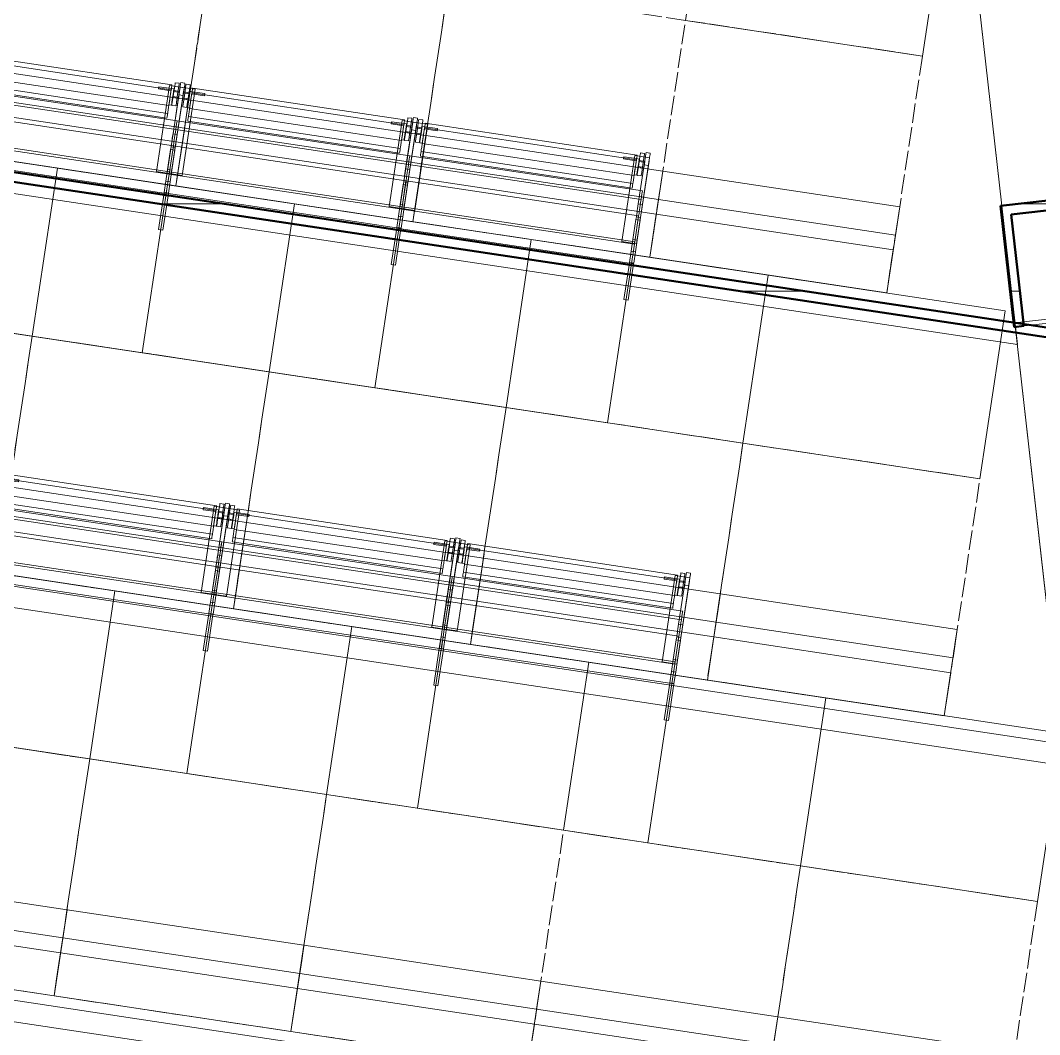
# Model space of a CAD drawing. Header units: millimetres. Extents: x -99530 to 90294, y -97212 to 56397.
# Drawn here: x -27655 to -25315, y -63107 to -60778 of the extents above; entities that cross this region are included whole.
import ezdxf
from ezdxf.enums import TextEntityAlignment as Align

# ---------------------------------------------------------------- set-up
doc = ezdxf.new("R2010")
doc.units = ezdxf.units.MM
doc.header["$MEASUREMENT"] = 0
doc.linetypes.add('Double Dashed', pattern=[1093.611073, 529.166651, -211.666656, 141.111112, -211.666656])
doc.linetypes.add('Hidden Line', pattern=[55, 45, -10])
for name, color, linetype in [('A-20-M_Floor_Slab', 7, 'Continuous'), ('A-25-M_Wall_Ext', 7, 'Continuous'), ('New_A-05-M_Gross_Int_Pooled_Spaces', 7, 'Continuous'), ('New_A-15-MG_Structural_Grid_Phase_2', 7, 'Continuous'), ('New_A-20-M_Floor_Slab', 7, 'Continuous'), ('New_A-25-M_Wall_Ext', 7, 'Continuous'), ('New_A-25-M_Wall_Int', 7, 'Continuous'), ('New_A-35-M_FFE_Fixed', 7, 'Continuous')]:
    doc.layers.add(name, color=color, linetype=linetype)
for name, color, linetype, lineweight, true_color in [('A-20-M_Floor_Slab_Pen_No__107', 7, 'Continuous', 15, 0xa6a6a6), ('A-20-M_Floor_Slab_Pen_No__27', 7, 'Continuous', 50, 0x2a2a2a), ('New_A-05-M_Gross_Int_Pooled_Spaces_Pen_No__74', 7, 'Continuous', 20, 0x606060), ('New_A-15-MG_Structural_Grid_Phase_2_Pen_No__222', 7, 'Continuous', 13, 0x65af33), ('New_A-20-M_Floor_Slab_Pen_No__107', 7, 'Continuous', 15, 0xa6a6a6), ('New_A-20-M_Floor_Slab_Pen_No__27', 7, 'Continuous', 50, 0x2a2a2a), ('New_A-25-M_Wall_Int_Pen_No__107', 7, 'Continuous', 15, 0xa6a6a6)]:
    doc.layers.add(name, color=color, linetype=linetype, lineweight=lineweight, true_color=true_color)
for name, color, linetype, lineweight in [('A-25-M_Wall_Ext_Pen_No__87', 8, 'Continuous', 20), ('New_A-20-M_Floor_Slab_Pen_No__89', 8, 'Continuous', 20), ('New_A-25-M_Wall_Ext_Pen_No__87', 8, 'Continuous', 20), ('New_A-25-M_Wall_Int_Pen_No__1', 7, 'Continuous', 13), ('New_A-35-M_FFE_Fixed_Pen_No__1', 7, 'Continuous', 13), ('New_A-95-P_Drawing_Pen_No__1', 7, 'Continuous', 13), ('New_A-95-P_Drawing_Pen_No__101', 252, 'Continuous', 15), ('New_ArchiCAD Zone Stamps_Pen_No__6', 7, 'Continuous', 35)]:
    doc.layers.add(name, color=color, linetype=linetype, lineweight=lineweight)
doc.styles.add('GENERATED_STYLE_1', font='')
doc.styles.add('GENERATED_STYLE_3', font='')
doc.styles.add('GENERATED_STYLE_4', font='')
doc.styles.get('GENERATED_STYLE_1').set_extended_font_data('Arial', bold=True)
doc.styles.get('GENERATED_STYLE_3').set_extended_font_data('Arial')
doc.styles.get('GENERATED_STYLE_4').set_extended_font_data('Swis721 BT')
pattern_1 = [(0, (0, 0), (0, 200), [])]

# ---------------------------------------------------------------- blocks, each defined once
blk = doc.blocks.new('Slab_13_1', base_point=(-23891.3, -60326.2))
at = {"layer": 'New_A-20-M_Floor_Slab_Pen_No__89', "linetype": 'Continuous', "flags": 128}
blk.add_lwpolyline([(-23891.3, -60326.2), (-23781.1, -61302.7), (-25371, -61482.2), (-25481.2, -60505.7)], close=True, dxfattribs=at)
blk = doc.blocks.new('Slab_14_1', base_point=(-23782.2, -61293.3))
at = {"layer": 'New_A-20-M_Floor_Slab_Pen_No__89', "linetype": 'Continuous', "flags": 128}
blk.add_lwpolyline([(-23782.2, -61293.3), (-23661.4, -62363.2), (-25251.3, -62542.7), (-25372.1, -61472.7)], close=True, dxfattribs=at)
blk = doc.blocks.new('Slab_33_1', base_point=(-25481.2, -60505.7))
at = {"layer": 'New_A-20-M_Floor_Slab_Pen_No__89', "linetype": 'Continuous', "flags": 128}
blk.add_lwpolyline([(-25481.2, -60505.7), (-32115, -59507.2), (-32524, -60445.1), (-25366.5, -61522.4)], close=True, dxfattribs=at)
blk = doc.blocks.new('Slab_34_1', base_point=(-25372.1, -61472.7))
at = {"layer": 'New_A-20-M_Floor_Slab_Pen_No__89', "linetype": 'Continuous', "flags": 128}
blk.add_lwpolyline([(-25372.1, -61472.7), (-32504, -60399.3), (-32912.9, -61337.2), (-25257.3, -62489.4)], close=True, dxfattribs=at)
blk = doc.blocks.new('Slab_35_1', base_point=(-25262.9, -62439.7))
at = {"layer": 'New_A-20-M_Floor_Slab_Pen_No__89', "linetype": 'Continuous', "flags": 128}
blk.add_lwpolyline([(-25262.9, -62439.7), (-32893, -61291.3), (-33301.9, -62229.2), (-25148.2, -63456.5)], close=True, dxfattribs=at)
blk = doc.blocks.new('Wall_27_1', base_point=(-25167.3, -61503.5))
at = {"layer": 'New_A-20-M_Floor_Slab_Pen_No__107', "linetype": 'Continuous'}
h = blk.add_hatch(dxfattribs=at)
h.set_pattern_fill('Plywood_0001', color=256, style=0, pattern_type=2)
h.set_pattern_definition(pattern_1)
h.paths.add_polyline_path([(-32513.1, -60420.1), (-25167.7, -61525.7), (-25167.3, -61503.5), (-32504, -60399.3)])
at = {"layer": 'New_A-20-M_Floor_Slab_Pen_No__27', "linetype": 'Continuous', "flags": 128}
for points in [[(-32714.9, -60389.8), (-25167.7, -61525.7)], [(-25167.3, -61503.5), (-32504, -60399.3)]]:
    blk.add_lwpolyline(points, dxfattribs=at)
blk = doc.blocks.new('Lecture 1 Ground_INB 0114_86_1', base_point=(-22413.6, -54217.7))
at = {"layer": 'New_A-05-M_Gross_Int_Pooled_Spaces_Pen_No__74', "linetype": 'Continuous'}
blk.add_line((-33486.7, -62152.5), (-24949, -63437.6), dxfattribs=at)
at = {"layer": 'New_ArchiCAD Zone Stamps_Pen_No__6'}
for tag, height, style, p in [('ROOM_NAME', 250, 'GENERATED_STYLE_1', (-23264, -52650.4)), ('zoneNameLine2', 250, 'GENERATED_STYLE_1', (-23452.4, -53082.6)), ('ROOM_NUMBER', 200, 'GENERATED_STYLE_3', (-23640.9, -53503.3)), ('measuredAreaCode', 200, 'GENERATED_STYLE_3', (-23797.9, -53863.4)), ('ROOM_HOLES_PRM', 200, 'GENERATED_STYLE_3', (-23490.5, -53997.4)), ('DUMMY_649', 200, 'GENERATED_STYLE_3', (-22861.3, -54271.8)), ('DUMMY_650', 133.3, 'GENERATED_STYLE_3', (-22582, -54378.3))]:
    blk.add_attdef(tag, text='', height=height, rotation=336.4404, dxfattribs=dict(at, style=style)).set_placement(p, align=Align.TOP_LEFT)
blk = doc.blocks.new('Wall_131_1', base_point=(-38175.9, -69536.5))
at = {"layer": 'New_A-25-M_Wall_Ext_Pen_No__87', "linetype": 'Hidden Line'}
for radius in [28161.8, 28211.8]:
    blk.add_arc((-26758.9, -43792.8), radius, 246.08329, 336.44041, dxfattribs=at)
blk = doc.blocks.new('Wall_170_1', base_point=(-29715.7, -66446.4))
at = {"layer": 'New_A-25-M_Wall_Int_Pen_No__107', "linetype": 'Continuous'}
h = blk.add_hatch(dxfattribs=at)
h.set_pattern_fill('Concrete_Block_0001', color=256, style=0, pattern_type=2)
h.set_pattern_definition([(45, (0, 0), (-91.92388, 91.92388), []), (135, (0, 0), (91.92388, 91.92388), [])])
h.paths.add_polyline_path([(-29715.7, -66446.4, 0.205628), (-12375.5, -61501.8), (-12463.9, -61393.2, -0.20563), (-29698.1, -66307.5)])
at = {"layer": 'New_A-25-M_Wall_Int_Pen_No__1', "linetype": 'Continuous'}
blk.add_arc((-26803, -43783.5), 22709.3, 262.6757, 309.15482, dxfattribs=at)
blk = doc.blocks.new('Wall_418_1', base_point=(-38294.6, -69816.9))
at = {"layer": 'A-25-M_Wall_Ext_Pen_No__87', "linetype": 'Hidden Line'}
for radius, start, end in [(28130.8, 246.16287, 336.76285), (28469.8, 246.15506, 336.76093)]:
    blk.add_arc((-26785.3, -43777.2), radius, start, end, dxfattribs=at)
blk = doc.blocks.new('Wall_525_1', base_point=(-25373.5, -61482.5))
at = {"layer": 'A-20-M_Floor_Slab_Pen_No__107', "linetype": 'Continuous'}
h = blk.add_hatch(dxfattribs=at)
h.set_pattern_fill('Plywood_0001', color=256, style=0, pattern_type=2)
h.set_pattern_definition(pattern_1)
h.paths.add_polyline_path([(-25351.7, -61480), (-25380.6, -61223.7), (-25404.9, -61204.3), (-25373.5, -61482.5)])
at = {"layer": 'A-20-M_Floor_Slab_Pen_No__27', "linetype": 'Continuous', "flags": 128}
for points in [[(-25404.9, -61204.3), (-25373.5, -61482.5)], [(-25351.7, -61480), (-25380.6, -61223.7)], [(-25373.5, -61482.5), (-25351.7, -61480)]]:
    blk.add_lwpolyline(points, dxfattribs=at)
blk = doc.blocks.new('Wall_526_1', base_point=(-25404.9, -61204.3))
at = {"layer": 'A-20-M_Floor_Slab_Pen_No__107', "linetype": 'Continuous'}
h = blk.add_hatch(dxfattribs=at)
h.set_pattern_fill('Plywood_0001', color=256, style=0, pattern_type=2)
h.set_pattern_definition(pattern_1)
h.paths.add_polyline_path([(-25380.6, -61223.7), (-23834.4, -61049.2), (-23815, -61024.9), (-25404.9, -61204.3)])
at = {"layer": 'A-20-M_Floor_Slab_Pen_No__27', "linetype": 'Continuous', "flags": 128}
for points in [[(-23815, -61024.9), (-25404.9, -61204.3)], [(-25380.6, -61223.7), (-23834.4, -61049.2)]]:
    blk.add_lwpolyline(points, dxfattribs=at)
blk = doc.blocks.new('Standard grid marker_26')
at = {"layer": 'New_A-15-MG_Structural_Grid_Phase_2_Pen_No__222', "linetype": 'Double Dashed'}
blk.add_arc((0, 0), 27977.6, 0, 90.63597, dxfattribs=at)
at = {"layer": 'New_A-15-MG_Structural_Grid_Phase_2_Pen_No__222', "style": 'GENERATED_STYLE_4'}
blk.add_attdef('AC_MarkerText_1', text='', height=350, rotation=90.3066, dxfattribs=at).set_placement((-1326.2, 28008), align=Align.MIDDLE_CENTER)
blk = doc.blocks.new('Montpelier with surface_4')
at = {"layer": 'New_A-35-M_FFE_Fixed_Pen_No__1', "linetype": 'Continuous'}
for p, q in [((0, 539.8), (0, 4.9)), ((390, 539.8), (0, 539.8)), ((285, 544.7), (370, 544.7)), ((285, 535), (285, 544.7)), ((370, 544.7), (371, 544.7)), ((370, 535), (370, 544.7)), ((370, 4.9), (370, 539.8)), ((370, 539.8), (414.6, 539.8)), ((371, 544.7), (397.3, 544.7)), ((371, 535), (371, 544.7)), ((390, 4.9), (390, 539.8)), ((397.3, 535), (397.3, 544.7)), ((397.3, 544.7), (424.7, 544.7)), ((414.6, 539.8), (415.5, 539.8)), ((414.6, 4.9), (414.6, 539.8)), ((415.5, 539.8), (416.5, 539.8)), ((416, 544.2), (616, 544.2)), ((416, 544.2), (416, 510.2)), ((416.5, 539.8), (417.4, 539.8)), ((417.4, 539.8), (418.3, 539.8)), ((418.3, 539.8), (419, 539.8)), ((419, 539.8), (419.6, 539.8)), ((419.6, 539.8), (420, 539.8)), ((420, 539.8), (420.2, 539.8)), ((420.2, 4.9), (420.2, 539.8)), ((420.2, 539.8), (480, 539.8)), ((424.7, 535), (424.7, 544.7)), ((424.7, 544.7), (470.9, 544.7)), ((470.9, 544.7), (477.4, 544.7)), ((470.9, 535), (470.9, 544.7)), ((477.4, 544.7), (478.6, 544.7)), ((477.4, 535), (477.4, 544.7)), ((478.6, 544.7), (480.7, 544.7)), ((480, 539.8), (482.5, 539.8)), ((480, 4.9), (480, 539.8)), ((480.7, 544.7), (483.7, 544.7)), ((482.5, 539.8), (485.7, 539.8)), ((483.7, 544.7), (487.4, 544.7)), ((485.7, 539.8), (489.5, 539.8)), ((487.4, 544.7), (491.7, 544.7)), ((489.5, 539.8), (493.9, 539.8)), ((491.7, 544.7), (496.6, 544.7)), ((493.9, 539.8), (499, 539.8)), ((496.6, 544.7), (501.7, 544.7)), ((499, 539.8), (504.7, 539.8)), ((501.7, 544.7), (507.1, 544.7)), ((504.7, 539.8), (511, 539.8)), ((507.1, 544.7), (597.9, 544.7)), ((507.1, 535), (507.1, 544.7)), ((511, 539.8), (517.9, 539.8)), ((517.9, 539.8), (525.2, 539.8)), ((517.9, 4.9), (517.9, 539.8)), ((525.2, 539.8), (530.9, 539.8)), ((530.9, 539.8), (535, 539.8)), ((535, 539.8), (537.4, 539.8)), ((537.4, 539.8), (538.2, 539.8)), ((538.2, 4.9), (538.2, 539.8)), ((597.9, 544.7), (608.1, 544.7)), ((597.9, 535), (597.9, 544.7)), ((608.1, 544.7), (617, 544.7)), ((616, 544.2), (616, 510.2)), ((617, 544.7), (623.5, 544.7)), ((623.5, 544.7), (626.7, 544.7)), ((626.7, 535), (626.7, 544.7)), ((285, 535), (370, 535)), ((370, 535), (371, 535)), ((371, 535), (397.3, 535)), ((397.3, 535), (424.7, 535)), ((424.7, 535), (470.9, 535)), ((470.9, 535), (477.4, 535)), ((477.4, 535), (478.6, 535)), ((478.6, 535), (480.7, 535)), ((480.7, 535), (483.7, 535)), ((483.7, 535), (487.4, 535)), ((487.4, 535), (491.7, 535)), ((491.7, 535), (496.6, 535)), ((496.6, 535), (501.7, 535)), ((501.7, 535), (507.1, 535)), ((507.1, 535), (597.9, 535)), ((541.1, 28.7), (541.1, 516)), ((541.1, 516), (541.7, 516)), ((541.7, 516), (543.1, 516)), ((543.1, 516), (545.3, 516)), ((545.3, 516), (548.1, 516)), ((548.1, 516), (551.8, 516)), ((551.8, 516), (552.7, 516)), ((551.8, 28.7), (551.8, 516)), ((552.7, 516), (554.3, 516)), ((554.3, 516), (556.3, 516)), ((556.3, 516), (558.8, 516)), ((558.8, 516), (561.5, 516)), ((561.5, 516), (564.4, 516)), ((564.4, 516), (567.4, 516)), ((567.4, 516), (570.4, 516)), ((570.4, 516), (607, 516)), ((570.4, 28.7), (570.4, 516)), ((571.6, 532.1), (573.6, 532.1)), ((571.6, 532.1), (571.6, 522.6)), ((571.6, 522.6), (573.6, 522.6)), ((571.6, 521.8), (572.4, 521.8)), ((571.6, 521.8), (571.6, 516)), ((571.6, 516), (572.4, 516)), ((572.4, 521.8), (574.9, 521.8)), ((572.4, 516), (574.9, 516)), ((573.6, 532.1), (579.3, 532.1)), ((573.6, 522.6), (579.3, 522.6)), ((574.9, 521.8), (578.9, 521.8)), ((574.9, 516), (578.9, 516)), ((578.9, 521.8), (584, 521.8)), ((578.9, 516), (584, 516)), ((579.3, 532.1), (587.8, 532.1)), ((579.3, 522.6), (587.8, 522.6)), ((584, 521.8), (590.1, 521.8)), ((584, 516), (590.1, 516)), ((587.8, 532.1), (597.9, 532.1)), ((587.8, 522.6), (597.9, 522.6)), ((589.7, 535.3), (590.2, 535.3)), ((589.7, 535.3), (589.7, 522.6)), ((589.7, 522.6), (590.2, 522.6)), ((590.1, 521.8), (596.6, 521.8)), ((590.1, 516), (596.6, 516)), ((590.2, 535.3), (591.7, 535.3)), ((590.2, 522.6), (591.7, 522.6)), ((591.7, 535.3), (594, 535.3)), ((591.7, 522.6), (594, 522.6)), ((592.1, 535.3), (592.7, 535.3)), ((592.1, 535.3), (592.1, 522.6)), ((592.1, 522.6), (592.7, 522.6)), ((592.7, 535.3), (594.2, 535.3)), ((592.7, 522.6), (594.2, 522.6)), ((594, 535.3), (596.7, 535.3)), ((594, 522.6), (596.7, 522.6)), ((594.2, 535.3), (596.5, 535.3)), ((594.2, 522.6), (596.5, 522.6)), ((596.5, 535.3), (599.1, 535.3)), ((596.5, 522.6), (599.1, 522.6)), ((596.6, 521.8), (603.3, 521.8)), ((596.6, 516), (603.3, 516)), ((596.7, 535.3), (599.4, 535.3)), ((596.7, 522.6), (599.4, 522.6)), ((597.9, 535), (608.1, 535)), ((597.9, 532.1), (608, 532.1)), ((597.9, 522.6), (608, 522.6)), ((599.1, 535.3), (601.8, 535.3)), ((599.1, 522.6), (601.8, 522.6)), ((599.4, 535.3), (601.6, 535.3)), ((599.4, 522.6), (601.6, 522.6)), ((601.6, 535.3), (603.2, 535.3)), ((601.6, 522.6), (603.2, 522.6)), ((601.8, 535.3), (604.1, 535.3)), ((601.8, 522.6), (604.1, 522.6)), ((603.2, 535.3), (603.7, 535.3)), ((603.2, 522.6), (603.7, 522.6)), ((603.3, 521.8), (609.5, 521.8)), ((603.3, 516), (609.5, 516)), ((603.7, 535.3), (603.7, 522.6)), ((604.1, 535.3), (605.6, 535.3)), ((604.1, 522.6), (605.6, 522.6)), ((604.5, 516), (604.5, 486.8)), ((604.5, 516), (609.5, 516)), ((605.6, 535.3), (606.1, 535.3)), ((605.6, 522.6), (606.1, 522.6)), ((606.1, 535.3), (606.1, 522.6)), ((607, 516), (609.5, 516)), ((607, 28.7), (607, 516)), ((608, 532.1), (616.5, 532.1)), ((608, 522.6), (616.5, 522.6)), ((608.1, 535), (617, 535)), ((609.5, 521.8), (609.5, 516)), ((609.5, 516), (611.9, 516)), ((609.5, 516), (609.5, 486.8)), ((611.9, 516), (613.9, 516)), ((613.9, 516), (615.5, 516)), ((615.5, 516), (616.8, 516)), ((616.5, 532.1), (622.2, 532.1)), ((616.5, 522.6), (622.2, 522.6)), ((616.8, 516), (617.6, 516)), ((617, 535), (623.5, 535)), ((617.6, 516), (617.9, 516)), ((617.9, 28.7), (617.9, 516)), ((622.2, 532.1), (624.2, 532.1)), ((622.2, 522.6), (624.2, 522.6)), ((623.5, 535), (626.7, 535)), ((624.2, 532.1), (624.2, 522.6)), ((416, 510.2), (616, 510.2)), ((604.5, 486.8), (609.5, 486.8)), ((604.5, 28.7), (604.5, 57.9)), ((604.5, 57.9), (609.5, 57.9)), ((609.5, 28.7), (609.5, 57.9)), ((416, 0), (416, 34)), ((416, 34), (616, 34)), ((541.1, 28.7), (541.7, 28.7)), ((541.7, 28.7), (543.1, 28.7)), ((543.1, 28.7), (545.3, 28.7)), ((545.3, 28.7), (548.1, 28.7)), ((548.1, 28.7), (551.8, 28.7)), ((551.8, 28.7), (552.7, 28.7)), ((552.7, 28.7), (554.3, 28.7)), ((554.3, 28.7), (556.3, 28.7)), ((556.3, 28.7), (558.8, 28.7)), ((558.8, 28.7), (561.5, 28.7)), ((561.5, 28.7), (564.4, 28.7)), ((564.4, 28.7), (567.4, 28.7)), ((567.4, 28.7), (570.4, 28.7)), ((570.4, 28.7), (607, 28.7)), ((571.6, 22.9), (571.6, 28.7)), ((571.6, 28.7), (572.4, 28.7)), ((572.4, 28.7), (574.9, 28.7)), ((574.9, 28.7), (578.9, 28.7)), ((578.9, 28.7), (584, 28.7)), ((584, 28.7), (590.1, 28.7)), ((590.1, 28.7), (596.6, 28.7)), ((596.6, 28.7), (603.3, 28.7)), ((603.3, 28.7), (609.5, 28.7)), ((604.5, 28.7), (609.5, 28.7)), ((607, 28.7), (609.5, 28.7)), ((609.5, 22.9), (609.5, 28.7)), ((609.5, 28.7), (611.9, 28.7)), ((611.9, 28.7), (613.9, 28.7)), ((613.9, 28.7), (615.5, 28.7)), ((615.5, 28.7), (616.8, 28.7)), ((616, 0), (616, 34)), ((616.8, 28.7), (617.6, 28.7)), ((617.6, 28.7), (617.9, 28.7)), ((0, 4.9), (390, 4.9)), ((285, 9.7), (370, 9.7)), ((285, 0), (285, 9.7)), ((370, 9.7), (371, 9.7)), ((370, 0), (370, 9.7)), ((370, 4.9), (414.6, 4.9)), ((371, 9.7), (397.3, 9.7)), ((371, 0), (371, 9.7)), ((397.3, 9.7), (424.7, 9.7)), ((397.3, 0), (397.3, 9.7)), ((414.6, 4.9), (415.5, 4.9)), ((415.5, 4.9), (416.5, 4.9)), ((416.5, 4.9), (417.4, 4.9)), ((417.4, 4.9), (418.3, 4.9)), ((418.3, 4.9), (419, 4.9)), ((419, 4.9), (419.6, 4.9)), ((419.6, 4.9), (420, 4.9)), ((420, 4.9), (420.2, 4.9)), ((420.2, 4.9), (480, 4.9)), ((424.7, 9.7), (470.9, 9.7)), ((424.7, 0), (424.7, 9.7)), ((470.9, 9.7), (477.4, 9.7)), ((470.9, 0), (470.9, 9.7)), ((477.4, 9.7), (478.6, 9.7)), ((477.4, 0), (477.4, 9.7)), ((478.6, 9.7), (480.7, 9.7)), ((480, 4.9), (482.5, 4.9)), ((480.7, 9.7), (483.7, 9.7)), ((482.5, 4.9), (485.7, 4.9)), ((483.7, 9.7), (487.4, 9.7)), ((485.7, 4.9), (489.5, 4.9)), ((487.4, 9.7), (491.7, 9.7)), ((489.5, 4.9), (493.9, 4.9)), ((491.7, 9.7), (496.6, 9.7)), ((493.9, 4.9), (499, 4.9)), ((496.6, 9.7), (501.7, 9.7)), ((499, 4.9), (504.7, 4.9)), ((501.7, 9.7), (507.1, 9.7)), ((504.7, 4.9), (511, 4.9)), ((507.1, 9.7), (597.9, 9.7)), ((507.1, 0), (507.1, 9.7)), ((511, 4.9), (517.9, 4.9)), ((517.9, 4.9), (525.2, 4.9)), ((525.2, 4.9), (530.9, 4.9)), ((530.9, 4.9), (535, 4.9)), ((535, 4.9), (537.4, 4.9)), ((537.4, 4.9), (538.2, 4.9)), ((571.6, 22.9), (572.4, 22.9)), ((571.6, 22.1), (573.6, 22.1)), ((571.6, 12.6), (571.6, 22.1)), ((571.6, 12.6), (573.6, 12.6)), ((572.4, 22.9), (574.9, 22.9)), ((573.6, 22.1), (579.3, 22.1)), ((573.6, 12.6), (579.3, 12.6)), ((574.9, 22.9), (578.9, 22.9)), ((578.9, 22.9), (584, 22.9)), ((579.3, 22.1), (587.8, 22.1)), ((579.3, 12.6), (587.8, 12.6)), ((584, 22.9), (590.1, 22.9)), ((587.8, 22.1), (597.9, 22.1)), ((587.8, 12.6), (597.9, 12.6)), ((589.7, 9.4), (589.7, 22.1)), ((589.7, 22.1), (590.2, 22.1)), ((589.7, 9.4), (590.2, 9.4)), ((590.1, 22.9), (596.6, 22.9)), ((590.2, 22.1), (591.7, 22.1)), ((590.2, 9.4), (591.7, 9.4)), ((591.7, 22.1), (594, 22.1)), ((591.7, 9.4), (594, 9.4)), ((592.1, 9.4), (592.1, 22.1)), ((592.1, 22.1), (592.7, 22.1)), ((592.1, 9.4), (592.7, 9.4)), ((592.7, 22.1), (594.2, 22.1)), ((592.7, 9.4), (594.2, 9.4)), ((594, 22.1), (596.7, 22.1)), ((594, 9.4), (596.7, 9.4)), ((594.2, 22.1), (596.5, 22.1)), ((594.2, 9.4), (596.5, 9.4)), ((596.5, 22.1), (599.1, 22.1)), ((596.5, 9.4), (599.1, 9.4)), ((596.6, 22.9), (603.3, 22.9)), ((596.7, 22.1), (599.4, 22.1)), ((596.7, 9.4), (599.4, 9.4)), ((597.9, 22.1), (608, 22.1)), ((597.9, 12.6), (608, 12.6)), ((597.9, 9.7), (608.1, 9.7)), ((597.9, 0), (597.9, 9.7)), ((599.1, 22.1), (601.8, 22.1)), ((599.1, 9.4), (601.8, 9.4)), ((599.4, 22.1), (601.6, 22.1)), ((599.4, 9.4), (601.6, 9.4)), ((601.6, 22.1), (603.2, 22.1)), ((601.6, 9.4), (603.2, 9.4)), ((601.8, 22.1), (604.1, 22.1)), ((601.8, 9.4), (604.1, 9.4)), ((603.2, 22.1), (603.7, 22.1)), ((603.2, 9.4), (603.7, 9.4)), ((603.3, 22.9), (609.5, 22.9)), ((603.7, 9.4), (603.7, 22.1)), ((604.1, 22.1), (605.6, 22.1)), ((604.1, 9.4), (605.6, 9.4)), ((605.6, 22.1), (606.1, 22.1)), ((605.6, 9.4), (606.1, 9.4)), ((606.1, 9.4), (606.1, 22.1)), ((608, 22.1), (616.5, 22.1)), ((608, 12.6), (616.5, 12.6)), ((608.1, 9.7), (617, 9.7)), ((616.5, 22.1), (622.2, 22.1)), ((616.5, 12.6), (622.2, 12.6)), ((617, 9.7), (623.5, 9.7)), ((622.2, 22.1), (624.2, 22.1)), ((622.2, 12.6), (624.2, 12.6)), ((623.5, 9.7), (626.7, 9.7)), ((624.2, 12.6), (624.2, 22.1)), ((626.7, 0), (626.7, 9.7)), ((285, 0), (370, 0)), ((370, 0), (371, 0)), ((371, 0), (397.3, 0)), ((397.3, 0), (424.7, 0)), ((416, 0), (616, 0)), ((424.7, 0), (470.9, 0)), ((470.9, 0), (477.4, 0)), ((477.4, 0), (478.6, 0)), ((478.6, 0), (480.7, 0)), ((480.7, 0), (483.7, 0)), ((483.7, 0), (487.4, 0)), ((487.4, 0), (491.7, 0)), ((491.7, 0), (496.6, 0)), ((496.6, 0), (501.7, 0)), ((501.7, 0), (507.1, 0)), ((507.1, 0), (597.9, 0)), ((597.9, 0), (608.1, 0)), ((608.1, 0), (617, 0)), ((617, 0), (623.5, 0)), ((623.5, 0), (626.7, 0))]:
    blk.add_line(p, q, dxfattribs=at)
blk = doc.blocks.new('Montpelier with surface_3')
at = {"layer": 'New_A-35-M_FFE_Fixed_Pen_No__1', "linetype": 'Continuous'}
for p, q in [((0, 544.9), (0, 4.9)), ((390, 544.9), (0, 544.9)), ((285, 549.8), (370, 549.8)), ((285, 540), (285, 549.8)), ((285, 540), (370, 540)), ((370, 549.8), (371, 549.8)), ((370, 540), (370, 549.8)), ((370, 4.9), (370, 544.9)), ((370, 544.9), (414.6, 544.9)), ((370, 540), (371, 540)), ((371, 549.8), (397.3, 549.8)), ((371, 540), (371, 549.8)), ((371, 540), (397.3, 540)), ((390, 4.9), (390, 544.9)), ((397.3, 540), (397.3, 549.8)), ((397.3, 549.8), (424.7, 549.8)), ((397.3, 540), (424.7, 540)), ((414.6, 544.9), (415.5, 544.9)), ((414.6, 4.9), (414.6, 544.9)), ((415.5, 544.9), (416.5, 544.9)), ((416, 549.3), (616, 549.3)), ((416, 549.3), (416, 514.9)), ((416.5, 544.9), (417.4, 544.9)), ((417.4, 544.9), (418.3, 544.9)), ((418.3, 544.9), (419, 544.9)), ((419, 544.9), (419.6, 544.9)), ((419.6, 544.9), (420, 544.9)), ((420, 544.9), (420.2, 544.9)), ((420.2, 4.9), (420.2, 544.9)), ((420.2, 544.9), (480, 544.9)), ((424.7, 540), (424.7, 549.8)), ((424.7, 549.8), (470.9, 549.8)), ((424.7, 540), (470.9, 540)), ((470.9, 549.8), (477.4, 549.8)), ((470.9, 540), (470.9, 549.8)), ((470.9, 540), (477.4, 540)), ((477.4, 549.8), (478.6, 549.8)), ((477.4, 540), (477.4, 549.8)), ((477.4, 540), (478.6, 540)), ((478.6, 549.8), (480.7, 549.8)), ((478.6, 540), (480.7, 540)), ((480, 544.9), (482.5, 544.9)), ((480, 4.9), (480, 544.9)), ((480.7, 549.8), (483.7, 549.8)), ((480.7, 540), (483.7, 540)), ((482.5, 544.9), (485.7, 544.9)), ((483.7, 549.8), (487.4, 549.8)), ((483.7, 540), (487.4, 540)), ((485.7, 544.9), (489.5, 544.9)), ((487.4, 549.8), (491.7, 549.8)), ((487.4, 540), (491.7, 540)), ((489.5, 544.9), (493.9, 544.9)), ((491.7, 549.8), (496.6, 549.8)), ((491.7, 540), (496.6, 540)), ((493.9, 544.9), (499, 544.9)), ((496.6, 549.8), (501.7, 549.8)), ((496.6, 540), (501.7, 540)), ((499, 544.9), (504.7, 544.9)), ((501.7, 549.8), (507.1, 549.8)), ((501.7, 540), (507.1, 540)), ((504.7, 544.9), (511, 544.9)), ((507.1, 549.8), (597.9, 549.8)), ((507.1, 540), (507.1, 549.8)), ((507.1, 540), (597.9, 540)), ((511, 544.9), (517.9, 544.9)), ((517.9, 544.9), (525.2, 544.9)), ((517.9, 4.9), (517.9, 544.9)), ((525.2, 544.9), (530.9, 544.9)), ((530.9, 544.9), (535, 544.9)), ((535, 544.9), (537.4, 544.9)), ((537.4, 544.9), (538.2, 544.9)), ((538.2, 4.9), (538.2, 544.9)), ((589.7, 540.3), (590.2, 540.3)), ((589.7, 540.3), (589.7, 527.5)), ((590.2, 540.3), (591.7, 540.3)), ((591.7, 540.3), (594, 540.3)), ((592.1, 540.3), (592.7, 540.3)), ((592.1, 540.3), (592.1, 527.5)), ((592.7, 540.3), (594.2, 540.3)), ((594, 540.3), (596.7, 540.3)), ((594.2, 540.3), (596.5, 540.3)), ((596.5, 540.3), (599.1, 540.3)), ((596.7, 540.3), (599.4, 540.3)), ((597.9, 549.8), (608.1, 549.8)), ((597.9, 540), (597.9, 549.8)), ((597.9, 540), (608.1, 540)), ((599.1, 540.3), (601.8, 540.3)), ((599.4, 540.3), (601.6, 540.3)), ((601.6, 540.3), (603.2, 540.3)), ((601.8, 540.3), (604.1, 540.3)), ((603.2, 540.3), (603.7, 540.3)), ((603.7, 540.3), (603.7, 527.5)), ((604.1, 540.3), (605.6, 540.3)), ((605.6, 540.3), (606.1, 540.3)), ((606.1, 540.3), (606.1, 527.5)), ((608.1, 549.8), (617, 549.8)), ((608.1, 540), (617, 540)), ((616, 549.3), (616, 514.9)), ((617, 549.8), (623.5, 549.8)), ((617, 540), (623.5, 540)), ((623.5, 549.8), (626.7, 549.8)), ((623.5, 540), (626.7, 540)), ((626.7, 540), (626.7, 549.8)), ((416, 514.9), (616, 514.9)), ((541.1, 29), (541.1, 520.8)), ((541.1, 520.8), (541.7, 520.8)), ((541.7, 520.8), (543.1, 520.8)), ((543.1, 520.8), (545.3, 520.8)), ((545.3, 520.8), (548.1, 520.8)), ((548.1, 520.8), (551.8, 520.8)), ((551.8, 520.8), (552.7, 520.8)), ((551.8, 29), (551.8, 520.8)), ((552.7, 520.8), (554.3, 520.8)), ((554.3, 520.8), (556.3, 520.8)), ((556.3, 520.8), (558.8, 520.8)), ((558.8, 520.8), (561.5, 520.8)), ((561.5, 520.8), (564.4, 520.8)), ((564.4, 520.8), (567.4, 520.8)), ((567.4, 520.8), (570.4, 520.8)), ((570.4, 520.8), (607, 520.8)), ((570.4, 29), (570.4, 520.8)), ((571.6, 537), (573.6, 537)), ((571.6, 537), (571.6, 527.5)), ((571.6, 527.5), (573.6, 527.5)), ((571.6, 526.7), (572.4, 526.7)), ((571.6, 526.7), (571.6, 520.8)), ((571.6, 520.8), (572.4, 520.8)), ((572.4, 526.7), (574.9, 526.7)), ((572.4, 520.8), (574.9, 520.8)), ((573.6, 537), (579.3, 537)), ((573.6, 527.5), (579.3, 527.5)), ((574.9, 526.7), (578.9, 526.7)), ((574.9, 520.8), (578.9, 520.8)), ((578.9, 526.7), (584, 526.7)), ((578.9, 520.8), (584, 520.8)), ((579.3, 537), (587.8, 537)), ((579.3, 527.5), (587.8, 527.5)), ((584, 526.7), (590.1, 526.7)), ((584, 520.8), (590.1, 520.8)), ((587.8, 537), (597.9, 537)), ((587.8, 527.5), (597.9, 527.5)), ((589.7, 527.5), (590.2, 527.5)), ((590.1, 526.7), (596.6, 526.7)), ((590.1, 520.8), (596.6, 520.8)), ((590.2, 527.5), (591.7, 527.5)), ((591.7, 527.5), (594, 527.5)), ((592.1, 527.5), (592.7, 527.5)), ((592.7, 527.5), (594.2, 527.5)), ((594, 527.5), (596.7, 527.5)), ((594.2, 527.5), (596.5, 527.5)), ((596.5, 527.5), (599.1, 527.5)), ((596.6, 526.7), (603.3, 526.7)), ((596.6, 520.8), (603.3, 520.8)), ((596.7, 527.5), (599.4, 527.5)), ((597.9, 537), (608, 537)), ((597.9, 527.5), (608, 527.5)), ((599.1, 527.5), (601.8, 527.5)), ((599.4, 527.5), (601.6, 527.5)), ((601.6, 527.5), (603.2, 527.5)), ((601.8, 527.5), (604.1, 527.5)), ((603.2, 527.5), (603.7, 527.5)), ((603.3, 526.7), (609.5, 526.7)), ((603.3, 520.8), (609.5, 520.8)), ((604.1, 527.5), (605.6, 527.5)), ((604.5, 520.8), (604.5, 491.4)), ((604.5, 520.8), (609.5, 520.8)), ((605.6, 527.5), (606.1, 527.5)), ((607, 520.8), (609.5, 520.8)), ((607, 29), (607, 520.8)), ((608, 537), (616.5, 537)), ((608, 527.5), (616.5, 527.5)), ((609.5, 526.7), (609.5, 520.8)), ((609.5, 520.8), (611.9, 520.8)), ((609.5, 520.8), (609.5, 491.4)), ((611.9, 520.8), (613.9, 520.8)), ((613.9, 520.8), (615.5, 520.8)), ((615.5, 520.8), (616.8, 520.8)), ((616.5, 537), (622.2, 537)), ((616.5, 527.5), (622.2, 527.5)), ((616.8, 520.8), (617.6, 520.8)), ((617.6, 520.8), (617.9, 520.8)), ((617.9, 29), (617.9, 520.8)), ((622.2, 537), (624.2, 537)), ((622.2, 527.5), (624.2, 527.5)), ((624.2, 537), (624.2, 527.5)), ((604.5, 491.4), (609.5, 491.4)), ((604.5, 29), (604.5, 58.4)), ((604.5, 58.4), (609.5, 58.4)), ((609.5, 29), (609.5, 58.4)), ((416, 0), (416, 34.4)), ((416, 34.4), (616, 34.4)), ((541.1, 29), (541.7, 29)), ((541.7, 29), (543.1, 29)), ((543.1, 29), (545.3, 29)), ((545.3, 29), (548.1, 29)), ((548.1, 29), (551.8, 29)), ((551.8, 29), (552.7, 29)), ((552.7, 29), (554.3, 29)), ((554.3, 29), (556.3, 29)), ((556.3, 29), (558.8, 29)), ((558.8, 29), (561.5, 29)), ((561.5, 29), (564.4, 29)), ((564.4, 29), (567.4, 29)), ((567.4, 29), (570.4, 29)), ((570.4, 29), (607, 29)), ((571.6, 23.1), (571.6, 29)), ((571.6, 29), (572.4, 29)), ((572.4, 29), (574.9, 29)), ((574.9, 29), (578.9, 29)), ((578.9, 29), (584, 29)), ((584, 29), (590.1, 29)), ((590.1, 29), (596.6, 29)), ((596.6, 29), (603.3, 29)), ((603.3, 29), (609.5, 29)), ((604.5, 29), (609.5, 29)), ((607, 29), (609.5, 29)), ((609.5, 23.1), (609.5, 29)), ((609.5, 29), (611.9, 29)), ((611.9, 29), (613.9, 29)), ((613.9, 29), (615.5, 29)), ((615.5, 29), (616.8, 29)), ((616, 0), (616, 34.4)), ((616.8, 29), (617.6, 29)), ((617.6, 29), (617.9, 29)), ((0, 4.9), (390, 4.9)), ((285, 9.8), (370, 9.8)), ((285, 0), (285, 9.8)), ((370, 9.8), (371, 9.8)), ((370, 0), (370, 9.8)), ((370, 4.9), (414.6, 4.9)), ((371, 9.8), (397.3, 9.8)), ((371, 0), (371, 9.8)), ((397.3, 9.8), (424.7, 9.8)), ((397.3, 0), (397.3, 9.8)), ((414.6, 4.9), (415.5, 4.9)), ((415.5, 4.9), (416.5, 4.9)), ((416.5, 4.9), (417.4, 4.9)), ((417.4, 4.9), (418.3, 4.9)), ((418.3, 4.9), (419, 4.9)), ((419, 4.9), (419.6, 4.9)), ((419.6, 4.9), (420, 4.9)), ((420, 4.9), (420.2, 4.9)), ((420.2, 4.9), (480, 4.9)), ((424.7, 9.8), (470.9, 9.8)), ((424.7, 0), (424.7, 9.8)), ((470.9, 9.8), (477.4, 9.8)), ((470.9, 0), (470.9, 9.8)), ((477.4, 9.8), (478.6, 9.8)), ((477.4, 0), (477.4, 9.8)), ((478.6, 9.8), (480.7, 9.8)), ((480, 4.9), (482.5, 4.9)), ((480.7, 9.8), (483.7, 9.8)), ((482.5, 4.9), (485.7, 4.9)), ((483.7, 9.8), (487.4, 9.8)), ((485.7, 4.9), (489.5, 4.9)), ((487.4, 9.8), (491.7, 9.8)), ((489.5, 4.9), (493.9, 4.9)), ((491.7, 9.8), (496.6, 9.8)), ((493.9, 4.9), (499, 4.9)), ((496.6, 9.8), (501.7, 9.8)), ((499, 4.9), (504.7, 4.9)), ((501.7, 9.8), (507.1, 9.8)), ((504.7, 4.9), (511, 4.9)), ((507.1, 9.8), (597.9, 9.8)), ((507.1, 0), (507.1, 9.8)), ((511, 4.9), (517.9, 4.9)), ((517.9, 4.9), (525.2, 4.9)), ((525.2, 4.9), (530.9, 4.9)), ((530.9, 4.9), (535, 4.9)), ((535, 4.9), (537.4, 4.9)), ((537.4, 4.9), (538.2, 4.9)), ((571.6, 23.1), (572.4, 23.1)), ((571.6, 22.3), (573.6, 22.3)), ((571.6, 12.8), (571.6, 22.3)), ((571.6, 12.8), (573.6, 12.8)), ((572.4, 23.1), (574.9, 23.1)), ((573.6, 22.3), (579.3, 22.3)), ((573.6, 12.8), (579.3, 12.8)), ((574.9, 23.1), (578.9, 23.1)), ((578.9, 23.1), (584, 23.1)), ((579.3, 22.3), (587.8, 22.3)), ((579.3, 12.8), (587.8, 12.8)), ((584, 23.1), (590.1, 23.1)), ((587.8, 22.3), (597.9, 22.3)), ((587.8, 12.8), (597.9, 12.8)), ((589.7, 9.5), (589.7, 22.3)), ((589.7, 22.3), (590.2, 22.3)), ((589.7, 9.5), (590.2, 9.5)), ((590.1, 23.1), (596.6, 23.1)), ((590.2, 22.3), (591.7, 22.3)), ((590.2, 9.5), (591.7, 9.5)), ((591.7, 22.3), (594, 22.3)), ((591.7, 9.5), (594, 9.5)), ((592.1, 9.5), (592.1, 22.3)), ((592.1, 22.3), (592.7, 22.3)), ((592.1, 9.5), (592.7, 9.5)), ((592.7, 22.3), (594.2, 22.3)), ((592.7, 9.5), (594.2, 9.5)), ((594, 22.3), (596.7, 22.3)), ((594, 9.5), (596.7, 9.5)), ((594.2, 22.3), (596.5, 22.3)), ((594.2, 9.5), (596.5, 9.5)), ((596.5, 22.3), (599.1, 22.3)), ((596.5, 9.5), (599.1, 9.5)), ((596.6, 23.1), (603.3, 23.1)), ((596.7, 22.3), (599.4, 22.3)), ((596.7, 9.5), (599.4, 9.5)), ((597.9, 22.3), (608, 22.3)), ((597.9, 12.8), (608, 12.8)), ((597.9, 9.8), (608.1, 9.8)), ((597.9, 0), (597.9, 9.8)), ((599.1, 22.3), (601.8, 22.3)), ((599.1, 9.5), (601.8, 9.5)), ((599.4, 22.3), (601.6, 22.3)), ((599.4, 9.5), (601.6, 9.5)), ((601.6, 22.3), (603.2, 22.3)), ((601.6, 9.5), (603.2, 9.5)), ((601.8, 22.3), (604.1, 22.3)), ((601.8, 9.5), (604.1, 9.5)), ((603.2, 22.3), (603.7, 22.3)), ((603.2, 9.5), (603.7, 9.5)), ((603.3, 23.1), (609.5, 23.1)), ((603.7, 9.5), (603.7, 22.3)), ((604.1, 22.3), (605.6, 22.3)), ((604.1, 9.5), (605.6, 9.5)), ((605.6, 22.3), (606.1, 22.3)), ((605.6, 9.5), (606.1, 9.5)), ((606.1, 9.5), (606.1, 22.3)), ((608, 22.3), (616.5, 22.3)), ((608, 12.8), (616.5, 12.8)), ((608.1, 9.8), (617, 9.8)), ((616.5, 22.3), (622.2, 22.3)), ((616.5, 12.8), (622.2, 12.8)), ((617, 9.8), (623.5, 9.8)), ((622.2, 22.3), (624.2, 22.3)), ((622.2, 12.8), (624.2, 12.8)), ((623.5, 9.8), (626.7, 9.8)), ((624.2, 12.8), (624.2, 22.3)), ((626.7, 0), (626.7, 9.8)), ((285, 0), (370, 0)), ((370, 0), (371, 0)), ((371, 0), (397.3, 0)), ((397.3, 0), (424.7, 0)), ((416, 0), (616, 0)), ((424.7, 0), (470.9, 0)), ((470.9, 0), (477.4, 0)), ((477.4, 0), (478.6, 0)), ((478.6, 0), (480.7, 0)), ((480.7, 0), (483.7, 0)), ((483.7, 0), (487.4, 0)), ((487.4, 0), (491.7, 0)), ((491.7, 0), (496.6, 0)), ((496.6, 0), (501.7, 0)), ((501.7, 0), (507.1, 0)), ((507.1, 0), (597.9, 0)), ((597.9, 0), (608.1, 0)), ((608.1, 0), (617, 0)), ((617, 0), (623.5, 0)), ((623.5, 0), (626.7, 0))]:
    blk.add_line(p, q, dxfattribs=at)

msp = doc.modelspace()

# ---------------------------------------------------------------- linework, layer by layer
at = {"layer": 'New_A-95-P_Drawing_Pen_No__1', "linetype": 'Continuous', "flags": 128}
for points in [[(-26070.2, -60392.8), (-25526.4, -60474.7), (-25584.4, -60860.3), (-26128.3, -60778.4)], [(-27297.9, -61158.6), (-27841.8, -61076.7), (-27812, -60879), (-27268.1, -60960.8)], [(-27277.9, -61025.7), (-27268.1, -60960.8), (-27812, -60879), (-27821.8, -60943.8)], [(-26754, -61240.5), (-27297.9, -61158.6), (-27268.1, -60960.8), (-26724.3, -61042.7)], [(-26734, -61107.5), (-26724.3, -61042.7), (-27268.1, -60960.8), (-27277.9, -61025.7)], [(-27297.9, -61158.6), (-27283, -61059.7), (-27826.9, -60977.9), (-27841.8, -61076.7)], [(-27569.8, -61117.7), (-28113.7, -61035.8), (-28171.8, -61421.5), (-27627.9, -61503.3)], [(-26754, -61240.5), (-26739.1, -61141.6), (-27283, -61059.7), (-27297.9, -61158.6)], [(-26210.2, -61322.3), (-26754, -61240.5), (-26724.3, -61042.7), (-26180.4, -61124.5)], [(-26190.1, -61189.4), (-26180.4, -61124.5), (-26724.3, -61042.7), (-26734, -61107.5)], [(-27026, -61199.5), (-27569.8, -61117.7), (-27627.9, -61503.3), (-27084, -61585.2)], [(-26210.2, -61322.3), (-25666.3, -61404.2), (-25636.5, -61206.4), (-26180.4, -61124.5)], [(-26190.1, -61189.4), (-26180.4, -61124.5), (-25636.5, -61206.4), (-25646.3, -61271.2)], [(-26210.2, -61322.3), (-26195.3, -61223.4), (-26739.1, -61141.6), (-26754, -61240.5)], [(-26482.1, -61281.4), (-27026, -61199.5), (-27084, -61585.2), (-26540.1, -61667)], [(-26210.2, -61322.3), (-26195.3, -61223.4), (-25651.4, -61305.3), (-25666.3, -61404.2)], [(-25938.2, -61363.3), (-26482.1, -61281.4), (-26540.1, -61667), (-25996.3, -61748.9)], [(-25394.3, -61445.1), (-25938.2, -61363.3), (-25996.3, -61748.9), (-25452.4, -61830.8)], [(-27165.9, -62129.1), (-27709.7, -62047.2), (-27680, -61849.4), (-27136.1, -61931.3)], [(-27145.9, -61996.1), (-27136.1, -61931.3), (-27680, -61849.4), (-27689.7, -61914.3)], [(-27165.9, -62129.1), (-27151, -62030.2), (-27694.9, -61948.3), (-27709.7, -62047.2)], [(-26622, -62210.9), (-27165.9, -62129.1), (-27136.1, -61931.3), (-26592.2, -62013.1)], [(-26602, -62078), (-26592.2, -62013.1), (-27136.1, -61931.3), (-27145.9, -61996.1)], [(-27437.8, -62088.1), (-27981.7, -62006.3), (-28039.7, -62391.9), (-27495.9, -62473.8)], [(-26078.1, -62292.8), (-26622, -62210.9), (-26592.2, -62013.1), (-26048.4, -62095)], [(-26058.1, -62159.8), (-26048.4, -62095), (-26592.2, -62013.1), (-26602, -62078)], [(-26622, -62210.9), (-26607.1, -62112), (-27151, -62030.2), (-27165.9, -62129.1)], [(-26893.9, -62170), (-27437.8, -62088.1), (-27495.9, -62473.8), (-26952, -62555.6)], [(-26078.1, -62292.8), (-26063.2, -62193.9), (-26607.1, -62112), (-26622, -62210.9)], [(-25534.2, -62374.6), (-26078.1, -62292.8), (-26048.4, -62095), (-25504.5, -62176.9)], [(-25514.2, -62241.7), (-25504.5, -62176.9), (-26048.4, -62095), (-26058.1, -62159.8)], [(-26350.1, -62251.8), (-26893.9, -62170), (-26952, -62555.6), (-26408.1, -62637.5)], [(-25534.2, -62374.6), (-25519.4, -62275.8), (-26063.2, -62193.9), (-26078.1, -62292.8)], [(-26350.1, -62251.8), (-25806.2, -62333.7), (-25864.2, -62719.4), (-26408.1, -62637.5)], [(-25806.2, -62333.7), (-25262.3, -62415.6), (-25320.4, -62801.2), (-25864.2, -62719.4)], [(-27577.7, -63017.7), (-28121.6, -62935.8), (-28091.8, -62738), (-27547.9, -62819.9)], [(-27557.7, -62884.7), (-27547.9, -62819.9), (-28091.8, -62738), (-28101.6, -62802.9)], [(-27577.7, -63017.7), (-27562.8, -62918.8), (-28106.7, -62836.9), (-28121.6, -62935.8)], [(-27033.8, -63099.5), (-27577.7, -63017.7), (-27547.9, -62819.9), (-27004.1, -62901.7)], [(-27013.8, -62966.6), (-27004.1, -62901.7), (-27547.9, -62819.9), (-27557.7, -62884.7)], [(-26490, -63181.4), (-27033.8, -63099.5), (-27004.1, -62901.7), (-26460.2, -62983.6)], [(-26470, -63048.4), (-26460.2, -62983.6), (-27004.1, -62901.7), (-27013.8, -62966.6)], [(-27033.8, -63099.5), (-27019, -63000.6), (-27562.8, -62918.8), (-27577.7, -63017.7)], [(-26490, -63181.4), (-26475.1, -63082.5), (-27019, -63000.6), (-27033.8, -63099.5)], [(-26490, -63181.4), (-25946.1, -63263.2), (-25916.3, -63065.5), (-26460.2, -62983.6)], [(-26470, -63048.4), (-26460.2, -62983.6), (-25916.3, -63065.5), (-25926.1, -63130.3)], [(-25946.1, -63263.2), (-25402.2, -63345.1), (-25372.5, -63147.3), (-25916.3, -63065.5)], [(-25926.1, -63130.3), (-25916.3, -63065.5), (-25372.5, -63147.3), (-25382.2, -63212.2)], [(-26490, -63181.4), (-26475.1, -63082.5), (-25931.2, -63164.4), (-25946.1, -63263.2)]]:
    msp.add_lwpolyline(points, close=True, dxfattribs=at)
at = {"layer": 'New_A-95-P_Drawing_Pen_No__101', "linetype": 'Hidden Line', "flags": 128}
for points in [[(-27297.9, -61158.6), (-27216, -60614.7), (-27759.9, -60532.9), (-27841.8, -61076.7)], [(-26754, -61240.5), (-26672.2, -60696.6), (-27216, -60614.7), (-27297.9, -61158.6)], [(-26210.2, -61322.3), (-26128.3, -60778.4), (-26672.2, -60696.6), (-26754, -61240.5)], [(-26210.2, -61322.3), (-26128.3, -60778.4), (-25584.4, -60860.3), (-25666.3, -61404.2)], [(-27709.7, -62047.2), (-27627.9, -61503.3), (-28171.8, -61421.5), (-28253.6, -61965.3)], [(-27165.9, -62129.1), (-27084, -61585.2), (-27627.9, -61503.3), (-27709.7, -62047.2)], [(-26622, -62210.9), (-26540.1, -61667), (-27084, -61585.2), (-27165.9, -62129.1)], [(-26078.1, -62292.8), (-25996.3, -61748.9), (-26540.1, -61667), (-26622, -62210.9)], [(-25534.2, -62374.6), (-25452.4, -61830.8), (-25996.3, -61748.9), (-26078.1, -62292.8)], [(-27577.7, -63017.7), (-27495.9, -62473.8), (-28039.7, -62391.9), (-28121.6, -62935.8)], [(-27033.8, -63099.5), (-26952, -62555.6), (-27495.9, -62473.8), (-27577.7, -63017.7)], [(-26490, -63181.4), (-26408.1, -62637.5), (-26952, -62555.6), (-27033.8, -63099.5)], [(-26490, -63181.4), (-26408.1, -62637.5), (-25864.2, -62719.4), (-25946.1, -63263.2)], [(-25946.1, -63263.2), (-25864.2, -62719.4), (-25320.4, -62801.2), (-25402.2, -63345.1)]]:
    msp.add_lwpolyline(points, close=True, dxfattribs=at)

# ---------------------------------------------------------------- block references
at = {"layer": 'A-20-M_Floor_Slab', "color": 250, "lineweight": 50, "true_color": 0x2a2a2a}
for name, p in [('Wall_526_1', (-25404.9, -61204.3)), ('Wall_525_1', (-25373.5, -61482.5))]:
    msp.add_blockref(name, p, dxfattribs=at)
at = {"layer": 'A-25-M_Wall_Ext', "color": 250, "lineweight": 50, "true_color": 0x2a2a2a}
msp.add_blockref('Wall_418_1', (-38294.6, -69816.9), dxfattribs=at)
at = {"layer": 'New_A-05-M_Gross_Int_Pooled_Spaces', "linetype": 'Continuous'}
msp.add_blockref('Lecture 1 Ground_INB 0114_86_1', (-22413.6, -54217.7), dxfattribs=at)
at = {"layer": 'New_A-15-MG_Structural_Grid_Phase_2', "color": 8, "linetype": 'Continuous', "lineweight": 15, "zscale": 1000, "rotation": 246.1337837427074}
msp.add_blockref('Standard grid marker_26', (-26783.5, -43781.2), dxfattribs=at)
at = {"layer": 'New_A-20-M_Floor_Slab', "color": 8, "linetype": 'Continuous', "lineweight": 20}
for name, p in [('Slab_33_1', (-25481.2, -60505.7)), ('Slab_13_1', (-23891.3, -60326.2)), ('Slab_34_1', (-25372.1, -61472.7)), ('Slab_35_1', (-25262.9, -62439.7)), ('Slab_14_1', (-23782.2, -61293.3))]:
    msp.add_blockref(name, p, dxfattribs=at)
at = {"layer": 'New_A-20-M_Floor_Slab', "color": 250, "lineweight": 50, "true_color": 0x2a2a2a}
msp.add_blockref('Wall_27_1', (-25167.3, -61503.5), dxfattribs=at)
at = {"layer": 'New_A-25-M_Wall_Ext', "color": 250, "lineweight": 50, "true_color": 0x2a2a2a}
msp.add_blockref('Wall_131_1', (-38175.9, -69536.5), dxfattribs=at)
at = {"layer": 'New_A-25-M_Wall_Int', "color": 250, "lineweight": 50, "true_color": 0x2a2a2a}
msp.add_blockref('Wall_170_1', (-29715.7, -66446.4), dxfattribs=at)
at = {"layer": 'New_A-35-M_FFE_Fixed', "color": 251, "linetype": 'Continuous', "lineweight": 20, "true_color": 0x606060, "zscale": 1000, "rotation": 81.44041186159994}
for name, p in [('Montpelier with surface_3', (-27370.4, -61542.1)), ('Montpelier with surface_3', (-26836.4, -61622.4)), ('Montpelier with surface_3', (-26302.4, -61702.8)), ('Montpelier with surface_4', (-27267.9, -62508.1)), ('Montpelier with surface_4', (-26738.9, -62587.7)), ('Montpelier with surface_4', (-26209.9, -62667.3))]:
    msp.add_blockref(name, p, dxfattribs=at)

doc.saveas('drawing.dxf')
